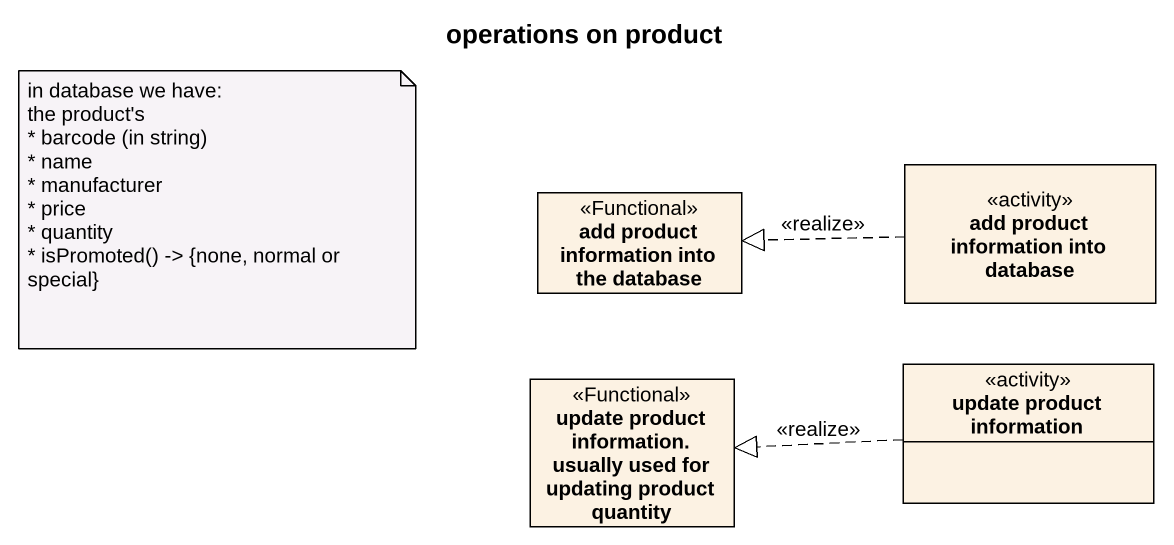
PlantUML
@startuml
title operations on product
hide circle
hide empty members
class "add product information into the database" as add_product_information <<Functional>>
class "add product information into database" as add_product_information_2 <<activity>>
class "update product information. usually used for updating product quantity" as update_product_information <<Functional>>
class "update product information" as update_product_information_2 <<activity>>
add_product_information_2 .left.|> add_product_information : <<realize>>
update_product_information_2 .left.|> update_product_information : <<realize>>
note as N1
  in database we have:
  the product's
  * barcode (in string)
  * name
  * manufacturer
  * price
  * quantity
  * isPromoted() -> {none, normal or special}
end note
@enduml
